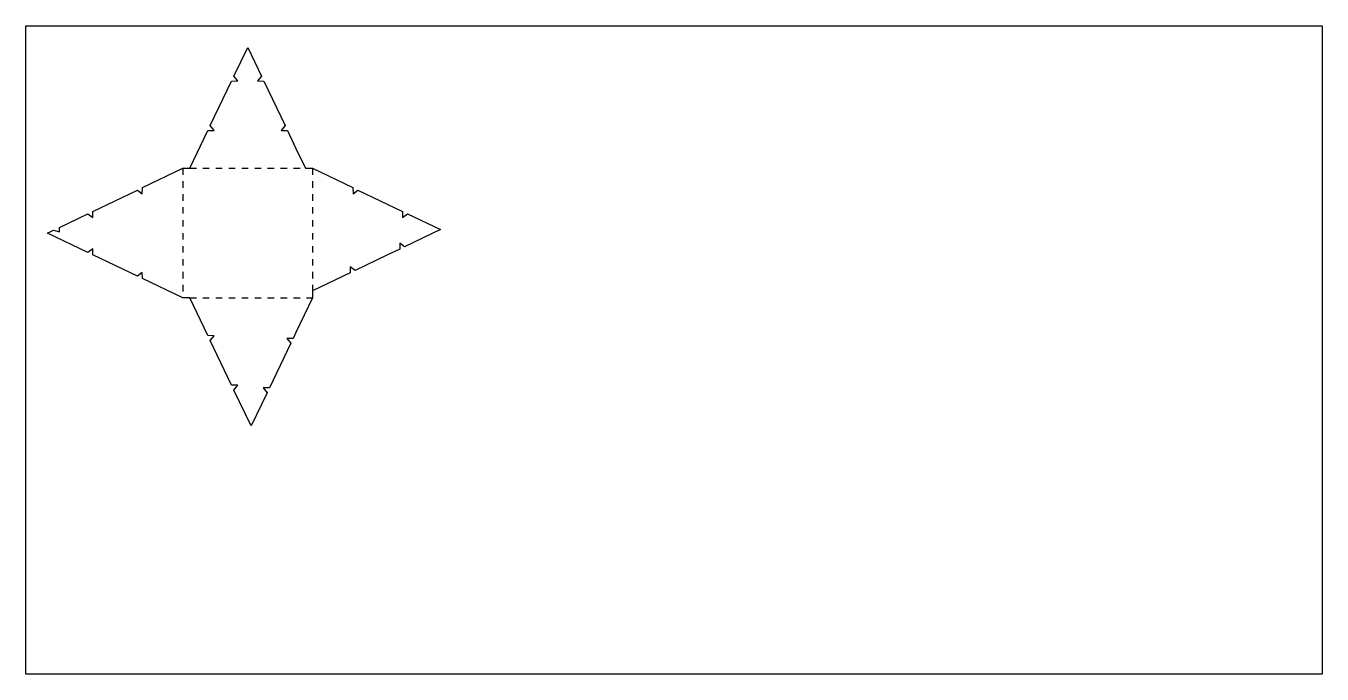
# Model space of a CAD drawing. Header units: metres. Extents: x 0 to 600, y 0 to 300.
import ezdxf

# ---------------------------------------------------------------- set-up
doc = ezdxf.new("R2010")
doc.units = ezdxf.units.M

msp = doc.modelspace()

# ---------------------------------------------------------------- linework, layer by layer
at = {"layer": '1'}
for p, q in [((96.317003, 276.775004), (102.64982, 290)), ((102.64982, 290), (108.982638, 276.775004)), ((98.059397, 274.532558), (96.317003, 276.775004)), ((108.982638, 276.775004), (107.240244, 274.532558)), ((85.347011, 253.86607), (95.220004, 274.484111)), ((95.220004, 274.484111), (98.059397, 274.532558)), ((107.240244, 274.532558), (110.079637, 274.484111)), ((110.079637, 274.484111), (119.95263, 253.86607)), ((87.089405, 251.623624), (85.347011, 253.86607)), ((119.95263, 253.86607), (118.210236, 251.623624)), ((75.88741, 234.111326), (84.250012, 251.575176)), ((84.250012, 251.575176), (87.089405, 251.623624)), ((118.210236, 251.623624), (121.049629, 251.575176)), ((121.049629, 251.575176), (125.009581, 243.305501)), ((125.009581, 243.305501), (129.412231, 234.111326)), ((53.924824, 225.144822), (72.64982, 234.111326)), ((72.64982, 234.111326), (75.88741, 234.111326)), ((129.412231, 234.111326), (132.64982, 234.111326)), ((132.64982, 234.111326), (151.374817, 225.144822)), ((31.01589, 214.17483), (51.633931, 224.047823)), ((51.633931, 224.047823), (53.876377, 222.305429)), ((53.876377, 222.305429), (53.924824, 225.144822)), ((151.374817, 225.144822), (151.423264, 222.305429)), ((151.423264, 222.305429), (153.66571, 224.047823)), ((153.66571, 224.047823), (174.283751, 214.17483)), ((15.499999, 206.745013), (28.724996, 213.077831)), ((28.724996, 213.077831), (30.967442, 211.335437)), ((30.967442, 211.335437), (31.01589, 214.17483)), ((174.283751, 214.17483), (174.332199, 211.335437)), ((174.332199, 211.335437), (176.574644, 213.077831)), ((176.574644, 213.077831), (191.919068, 205.730121)), ((10, 204.111326), (12.750001, 205.42817)), ((28.724996, 195.144822), (10, 204.111326)), ((12.750001, 205.42817), (15.499999, 204.715229)), ((15.499999, 204.715229), (15.499999, 206.745013)), ((191.919068, 205.730121), (175.313498, 197.778509)), ((173.071052, 199.520903), (173.022605, 196.68151)), ((175.313498, 197.778509), (173.071052, 199.520903)), ((30.967442, 196.887216), (28.724996, 195.144822)), ((31.01589, 194.047823), (30.967442, 196.887216)), ((51.633931, 184.17483), (31.01589, 194.047823)), ((167.143213, 193.86615), (152.404564, 186.808517)), ((173.022605, 196.68151), (167.143213, 193.86615)), ((150.162118, 188.550911), (150.11367, 185.711517)), ((152.404564, 186.808517), (150.162118, 188.550911)), ((53.876377, 185.917224), (51.633931, 184.17483)), ((53.924824, 183.077831), (53.876377, 185.917224)), ((72.64982, 174.111326), (53.924824, 183.077831)), ((150.11367, 185.711517), (132.64982, 177.348916)), ((75.88741, 174.111326), (72.64982, 174.111326)), ((84.250012, 156.647477), (75.88741, 174.111326)), ((132.64982, 174.111326), (125.009581, 158.156005)), ((132.64982, 177.348916), (132.64982, 174.111326)), ((87.089405, 156.599029), (84.250012, 156.647477)), ((85.347011, 154.356583), (87.089405, 156.599029)), ((125.009581, 158.156005), (123.683316, 155.38633)), ((95.220004, 133.738542), (85.347011, 154.356583)), ((122.586317, 153.095437), (112.713324, 132.477396)), ((123.683316, 155.38633), (120.843923, 155.337883)), ((120.843923, 155.337883), (122.586317, 153.095437)), ((98.059397, 133.690095), (95.220004, 133.738542)), ((96.317003, 131.447649), (98.059397, 133.690095)), ((112.713324, 132.477396), (109.873931, 132.428948)), ((109.873931, 132.428948), (111.616325, 130.186502)), ((104.268615, 114.842079), (96.317003, 131.447649)), ((111.616325, 130.186502), (104.268615, 114.842079))]:
    msp.add_line(p, q, dxfattribs=at)
at = {"layer": 'fold-line'}
for p, q in [((72.64982, 234.111326), (72.64982, 231.111326)), ((75.88741, 234.111326), (78.88741, 234.111326)), ((81.88741, 234.111326), (84.88741, 234.111326)), ((87.88741, 234.111326), (90.88741, 234.111326)), ((93.88741, 234.111326), (96.88741, 234.111326)), ((99.88741, 234.111326), (102.88741, 234.111326)), ((105.88741, 234.111326), (108.88741, 234.111326)), ((111.88741, 234.111326), (114.88741, 234.111326)), ((117.88741, 234.111326), (120.88741, 234.111326)), ((123.88741, 234.111326), (126.88741, 234.111326)), ((132.64982, 234.111326), (132.64982, 231.111326)), ((72.64982, 228.111326), (72.64982, 225.111326)), ((132.64982, 228.111326), (132.64982, 225.111326)), ((72.64982, 222.111326), (72.64982, 219.111326)), ((132.64982, 222.111326), (132.64982, 219.111326)), ((72.64982, 216.111326), (72.64982, 213.111326)), ((132.64982, 216.111326), (132.64982, 213.111326)), ((72.64982, 210.111326), (72.64982, 207.111326)), ((132.64982, 210.111326), (132.64982, 207.111326)), ((72.64982, 204.111326), (72.64982, 201.111326)), ((132.64982, 204.111326), (132.64982, 201.111326)), ((72.64982, 198.111326), (72.64982, 195.111326)), ((132.64982, 198.111326), (132.64982, 195.111326)), ((72.64982, 192.111326), (72.64982, 189.111326)), ((132.64982, 192.111326), (132.64982, 189.111326)), ((72.64982, 186.111326), (72.64982, 183.111326)), ((132.64982, 186.111326), (132.64982, 183.111326)), ((72.64982, 180.111326), (72.64982, 177.111326)), ((132.64982, 180.111326), (132.64982, 177.348916)), ((75.88741, 174.111326), (78.88741, 174.111326)), ((81.88741, 174.111326), (84.88741, 174.111326)), ((87.88741, 174.111326), (90.88741, 174.111326)), ((93.88741, 174.111326), (96.88741, 174.111326)), ((99.88741, 174.111326), (102.88741, 174.111326)), ((105.88741, 174.111326), (108.88741, 174.111326)), ((111.88741, 174.111326), (114.88741, 174.111326)), ((117.88741, 174.111326), (120.88741, 174.111326)), ((123.88741, 174.111326), (126.88741, 174.111326)), ((129.88741, 174.111326), (132.64982, 174.111326))]:
    msp.add_line(p, q, dxfattribs=at)
at = {"layer": 'sheet_boundary'}
for p, q in [((0, 300), (600, 300)), ((0, 0), (0, 300)), ((600, 300), (600, 0)), ((600, 0), (0, 0))]:
    msp.add_line(p, q, dxfattribs=at)

doc.saveas('drawing.dxf')
